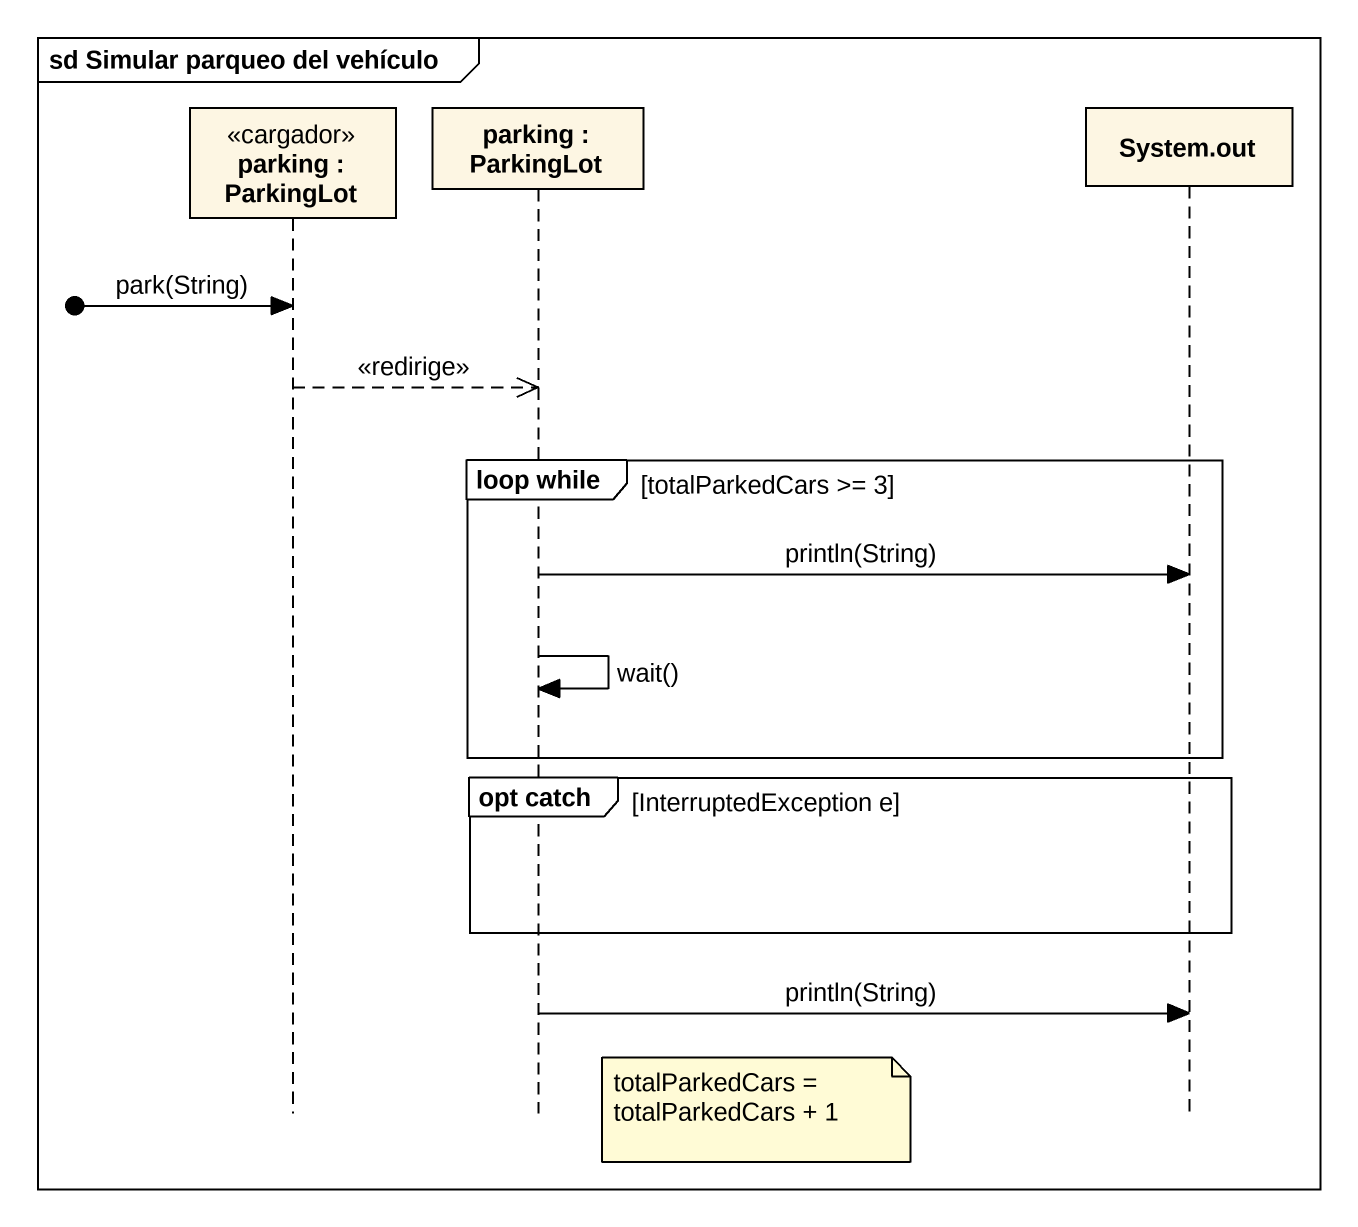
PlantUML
@startuml
mainframe sd Simular parqueo del vehículo
hide footbox
participant "parking : ParkingLot" as parking <<cargador>>
participant "parking : ParkingLot" as parking_2
participant "System.out" as System_out

[o-> parking : park(String)
parking -->> parking_2 : <<redirige>>
group loop while [totalParkedCars >= 3]
  parking_2 -> System_out : println(String)
  parking_2 -> parking_2 : wait()
end
group opt catch [InterruptedException e]
end
parking_2 -> System_out : println(String)
note right of parking_2 : totalParkedCars = totalParkedCars + 1
@enduml
